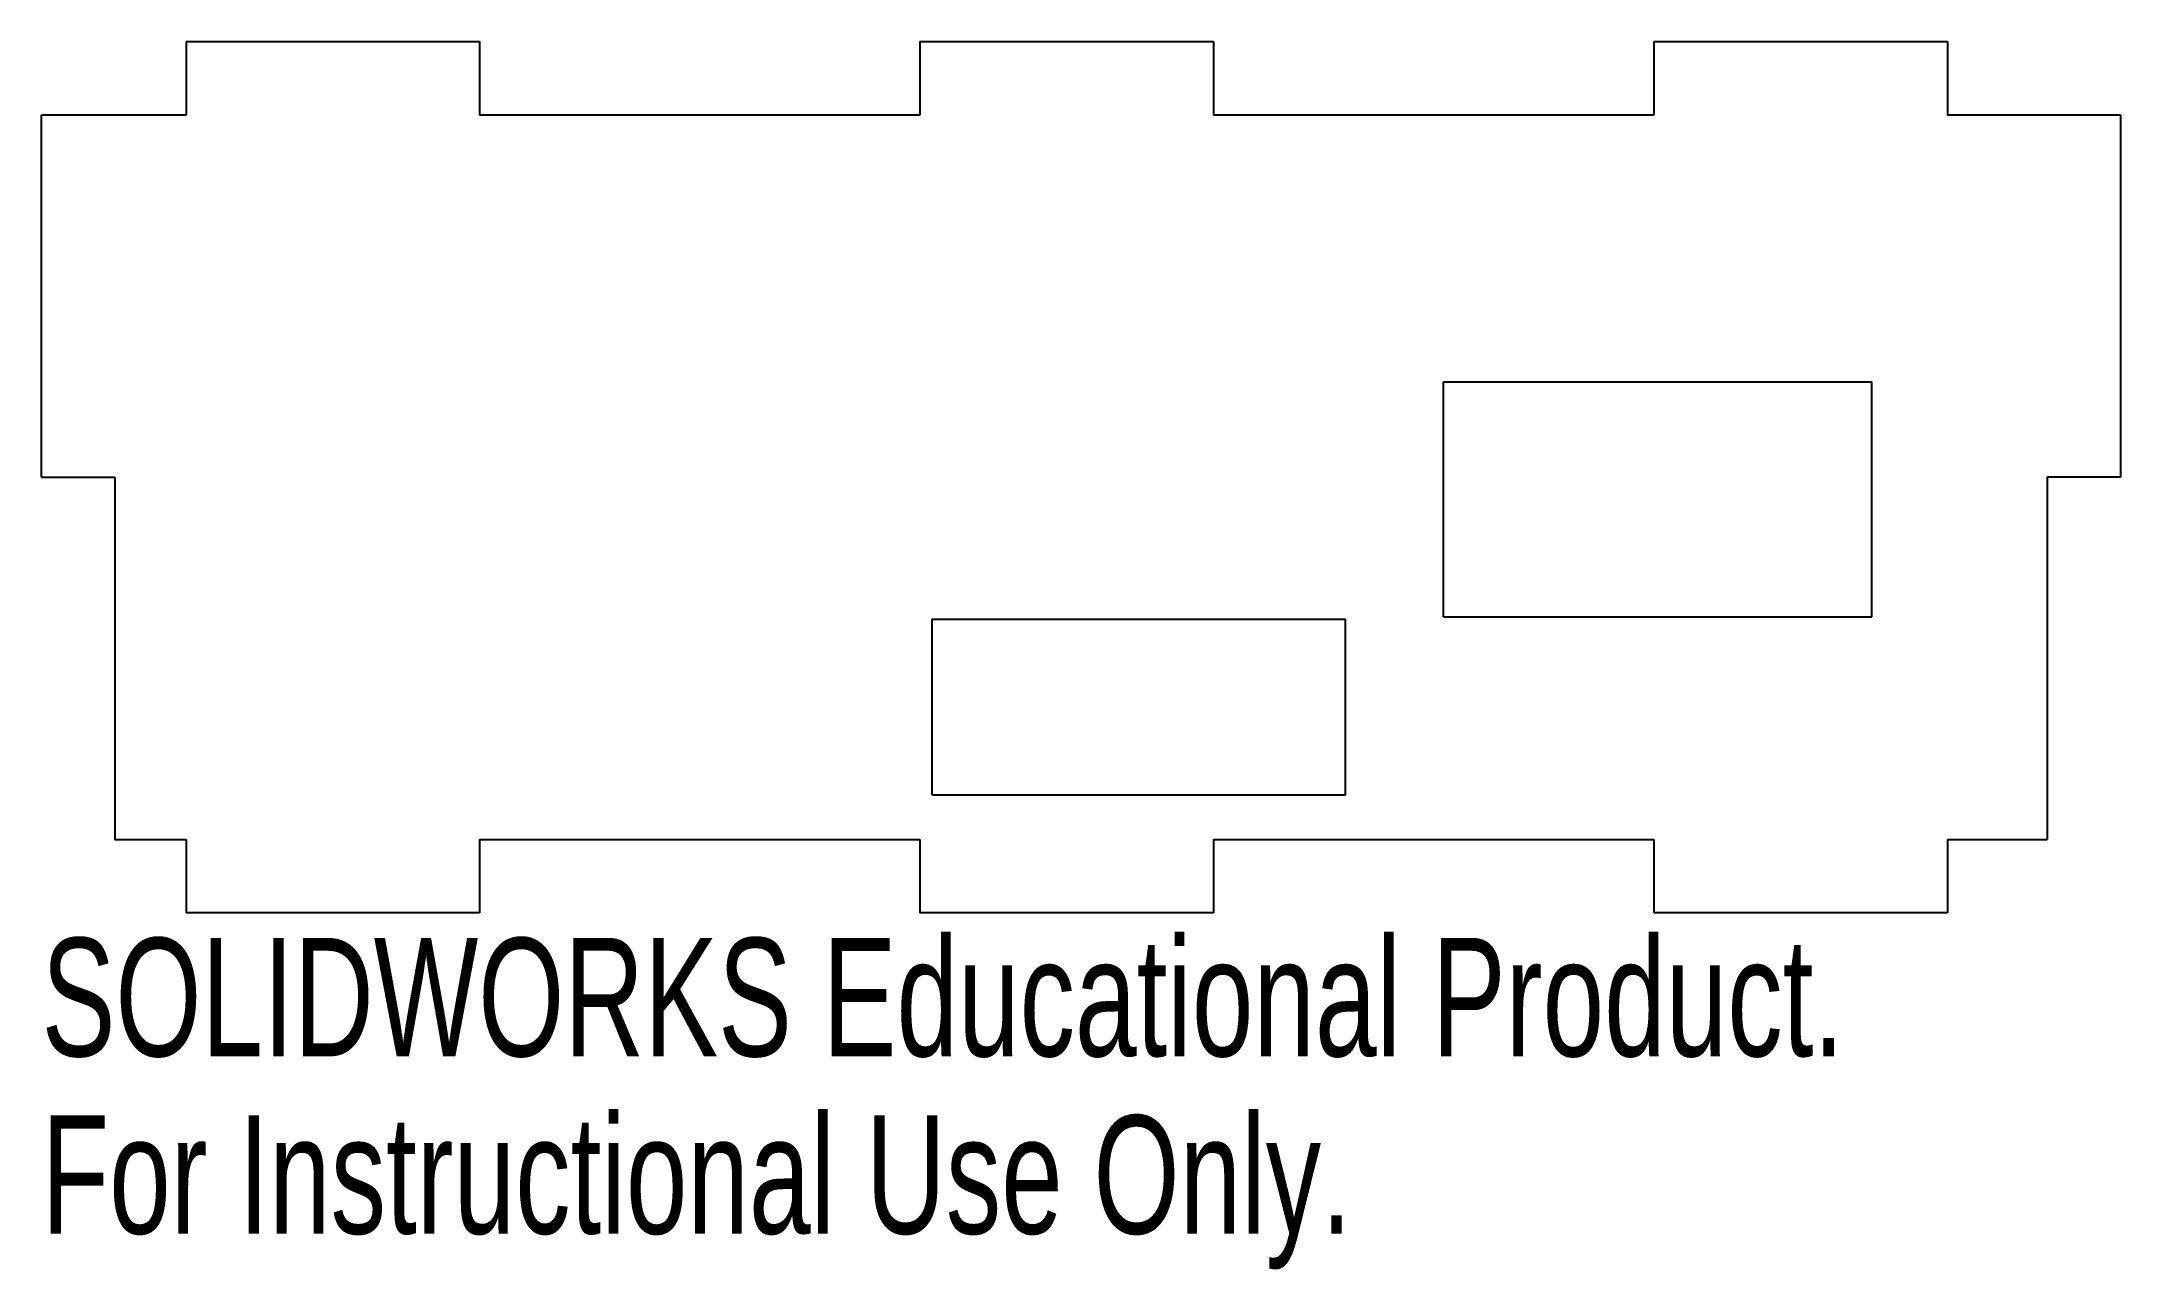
# Model space of a CAD drawing. Header units: millimetres. Extents: x -84.1 to 0.8, y -14.6 to 35.6.
import ezdxf

# ---------------------------------------------------------------- set-up
doc = ezdxf.new("R2010")
doc.units = ezdxf.units.MM
doc.styles.add('SLDTEXTSTYLE0', font='TXT', dxfattribs={"width": 0.7})

msp = doc.modelspace()

# ---------------------------------------------------------------- linework, layer by layer
at = {"color": 7, "linetype": 'Continuous', "lineweight": 25}
for p, q in [((-78.244, 35.6), (-66.244, 35.6)), ((-78.244, 35.6), (-78.244, 32.6)), ((-66.244, 35.6), (-66.244, 32.6)), ((-48.244, 35.6), (-36.244, 35.6)), ((-48.244, 35.6), (-48.244, 32.6)), ((-36.244, 35.6), (-36.244, 32.6)), ((-18.244, 35.6), (-6.244, 35.6)), ((-18.244, 35.6), (-18.244, 32.6)), ((-6.244, 35.6), (-6.244, 32.6)), ((-78.244, 32.6), (-84.15, 32.6)), ((-84.15, 17.8), (-84.15, 32.6)), ((-48.244, 32.6), (-66.244, 32.6)), ((-18.244, 32.6), (-36.244, 32.6)), ((0.825, 32.6), (-6.244, 32.6)), ((0.825, 32.6), (0.825, 17.8)), ((-26.839, 12.1), (-26.839, 21.7)), ((-26.839, 21.7), (-9.339, 21.7)), ((-9.339, 12.1), (-9.339, 21.7)), ((-84.15, 17.8), (-81.15, 17.8)), ((-81.15, 17.8), (-81.15, 3)), ((-2.175, 17.8), (-2.175, 3)), ((0.825, 17.8), (-2.175, 17.8)), ((-47.747, 4.83), (-47.747, 12)), ((-47.747, 12), (-30.847, 12)), ((-30.847, 4.83), (-30.847, 12)), ((-26.839, 12.1), (-9.339, 12.1)), ((-47.747, 4.83), (-30.847, 4.83)), ((-81.15, 3), (-78.244, 3)), ((-78.244, 3), (-78.244, 0)), ((-66.244, 3), (-66.244, 0)), ((-66.244, 3), (-48.244, 3)), ((-48.244, 3), (-48.244, 0)), ((-36.244, 3), (-18.244, 3)), ((-36.244, 3), (-36.244, 0)), ((-18.244, 3), (-18.244, 0)), ((-6.244, 3), (-6.244, 0)), ((-6.244, 3), (-2.175, 3)), ((-66.244, 0), (-78.244, 0)), ((-36.244, 0), (-48.244, 0)), ((-6.244, 0), (-18.244, 0))]:
    msp.add_line(p, q, dxfattribs=at)

# ---------------------------------------------------------------- texts
at = {"color": 7, "linetype": 'Continuous', "char_height": 4.83362, "attachment_point": 1, "style": 'SLDTEXTSTYLE0'}
for s, insert in [('SOLIDWORKS Educational Product.', (-84.15, -1.02)), ('For Instructional Use Only.', (-84.15, -8.27))]:
    msp.add_mtext(s, dxfattribs=dict(at, insert=insert))

doc.saveas('drawing.dxf')
